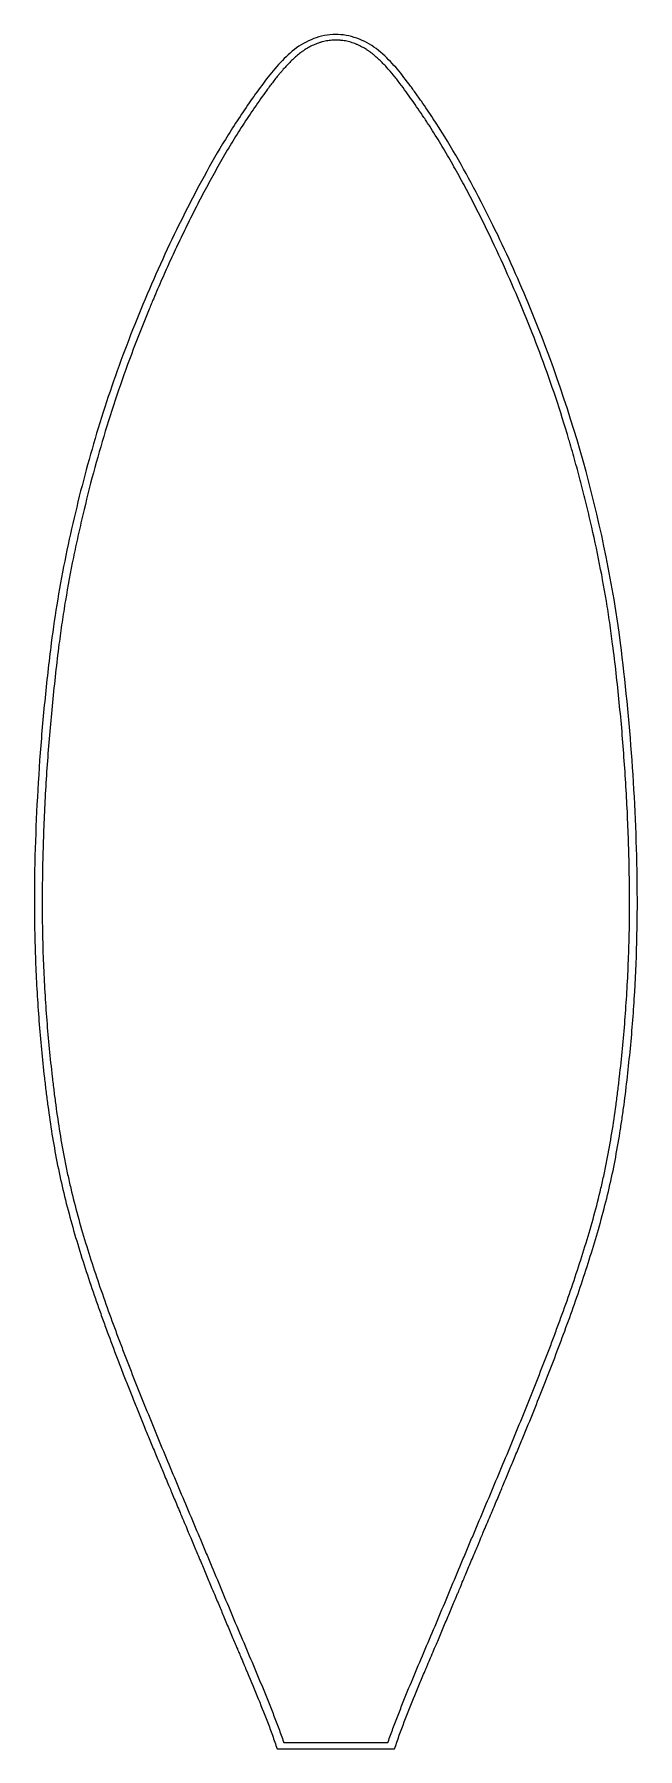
# Model space of a CAD drawing. Header units: inches. Extents: x 23 to 92, y -262 to -65.
import ezdxf

# ---------------------------------------------------------------- set-up
doc = ezdxf.new("R2010")
doc.units = ezdxf.units.IN
doc.header["$MEASUREMENT"] = 0

msp = doc.modelspace()

# ---------------------------------------------------------------- linework, layer by layer
at = {"color": 7, "linetype": 'Continuous', "lineweight": 25}
for p, q in [((51.54, -261.65), (63.51, -261.65)), ((50.77, -262.37), (64.27, -262.37))]:
    msp.add_line(p, q, dxfattribs=at)
for points, knots in [([(90.22, -135.4), (89.36, -128.68), (88.02, -122.24), (84.5, -109.17), (82.35, -102.94), (78.6, -93.88), (77.29, -90.94), (75.12, -86.49), (74.41, -85.08), (72.87, -82.16), (72.13, -80.8), (70.45, -77.91), (69.62, -76.56), (68.27, -74.51), (67.82, -73.84), (67.12, -72.84), (66.9, -72.54), (66.39, -71.82), (66.19, -71.54), (64.88, -69.8), (63.99, -68.69), (61.99, -66.96), (61.33, -66.54), (59.77, -65.83), (58.9, -65.58), (57.31, -65.48), (56.39, -65.53), (54.77, -66.02), (53.99, -66.39), (52.57, -67.33), (51.96, -67.91), (50.8, -69.09), (50.22, -69.78), (49.27, -70.98), (48.75, -71.7), (47.79, -73.03), (47.32, -73.71), (45.94, -75.77), (45.02, -77.22), (42.58, -81.34), (40.95, -84.41), (38.05, -90.32), (36.66, -93.39), (34.07, -99.6), (32.88, -102.72), (30.69, -109.08), (29.71, -112.32), (28.41, -117.11), (28, -118.73), (27.2, -122.08), (26.85, -123.65), (25.82, -128.73), (25.27, -131.99), (24.83, -135.4)], [0, 0, 0, 0, 0.125, 0.125, 0.25, 0.25, 0.3125, 0.3125, 0.34375, 0.34375, 0.375, 0.375, 0.40625, 0.40625, 0.421875, 0.421875, 0.429687, 0.429687, 0.4375, 0.4375, 0.46875, 0.46875, 0.484375, 0.484375, 0.5, 0.5, 0.515625, 0.515625, 0.53125, 0.53125, 0.546875, 0.546875, 0.5625, 0.5625, 0.578125, 0.578125, 0.59375, 0.59375, 0.625, 0.625, 0.6875, 0.6875, 0.75, 0.75, 0.8125, 0.8125, 0.875, 0.875, 0.90625, 0.90625, 0.9375, 0.9375, 1, 1, 1, 1]), ([(89.32, -135.52), (89.22, -134.69), (89.11, -133.87), (88.86, -132.23), (88.74, -131.41), (88.33, -128.96), (88.03, -127.33), (87.37, -124.09), (87.02, -122.48), (86.45, -120.07), (86.26, -119.27), (85.86, -117.67), (85.65, -116.87), (85.22, -115.28), (84.89, -114.08), (84.55, -112.89), (84.38, -112.3), (84.32, -112.1), (84.2, -111.71), (84.14, -111.51), (83.61, -109.73), (83.11, -108.17), (82.06, -105.07), (81.51, -103.54), (80.37, -100.5), (79.77, -98.99), (78.55, -96), (77.91, -94.52), (76.61, -91.58), (75.93, -90.12), (74.89, -87.95), (74.54, -87.23), (73.82, -85.8), (73.46, -85.09), (72.72, -83.67), (72.34, -82.96), (71.58, -81.56), (71.19, -80.86), (70.4, -79.47), (69.99, -78.78), (69.37, -77.75), (69.16, -77.41), (68.74, -76.73), (68.52, -76.39), (68.2, -75.88), (68.09, -75.72), (67.87, -75.38), (67.76, -75.21), (67.42, -74.71), (67.2, -74.38), (66.75, -73.72), (66.52, -73.39), (66.06, -72.73), (65.83, -72.41), (65.36, -71.76), (65.12, -71.44), (64.76, -70.96), (64.63, -70.8), (64.39, -70.49), (64.26, -70.33), (63.88, -69.87), (63.62, -69.57), (63.08, -68.97), (62.8, -68.68), (62.36, -68.26), (62.21, -68.13), (61.98, -67.92), (61.9, -67.86), (61.74, -67.73), (61.66, -67.66), (61.5, -67.54), (61.41, -67.48), (61.25, -67.36), (61.16, -67.3), (60.9, -67.14), (60.72, -67.04), (60.36, -66.85), (60.17, -66.76), (59.94, -66.65), (59.89, -66.63), (59.79, -66.59), (59.74, -66.57), (59.6, -66.52), (59.5, -66.48), (59.3, -66.42), (59.2, -66.38), (59, -66.33), (58.9, -66.3), (58.7, -66.26), (58.6, -66.24), (58.39, -66.21), (58.28, -66.2), (58.13, -66.18), (58.07, -66.18), (57.97, -66.17), (57.92, -66.17), (57.76, -66.16), (57.65, -66.16), (57.44, -66.16), (57.34, -66.16), (57.13, -66.17), (57.02, -66.17), (56.81, -66.19), (56.71, -66.2), (56.5, -66.23), (56.4, -66.25), (56.19, -66.29), (56.09, -66.32), (55.94, -66.36), (55.89, -66.37), (55.79, -66.4), (55.74, -66.42), (55.49, -66.5), (55.29, -66.58), (54.9, -66.74), (54.71, -66.83), (54.35, -67.03), (54.16, -67.13), (53.94, -67.27), (53.9, -67.3), (53.81, -67.36), (53.77, -67.39), (53.64, -67.47), (53.56, -67.54), (53.31, -67.72), (53.15, -67.85), (52.84, -68.12), (52.69, -68.26), (52.25, -68.69), (51.97, -68.98), (51.55, -69.43), (51.42, -69.58), (51.22, -69.82), (51.15, -69.89), (51.02, -70.05), (50.96, -70.13), (50.76, -70.37), (50.63, -70.53), (50.38, -70.85), (50.26, -71.01), (49.89, -71.49), (49.65, -71.82), (49.17, -72.48), (48.94, -72.81), (48.23, -73.81), (47.78, -74.48), (46.88, -75.84), (46.44, -76.52), (45.79, -77.57), (45.58, -77.91), (45.16, -78.61), (44.95, -78.97), (44.33, -80.03), (43.93, -80.74), (43.14, -82.17), (42.75, -82.89), (41.98, -84.33), (41.61, -85.06), (40.87, -86.52), (40.5, -87.26), (39.78, -88.74), (39.43, -89.48), (38.73, -90.97), (38.39, -91.72), (37.71, -93.23), (37.38, -93.98), (36.88, -95.12), (36.72, -95.5), (36.48, -96.08), (36.4, -96.27), (36.24, -96.65), (36.16, -96.84), (34.81, -100.1), (33.64, -103.2), (32.03, -107.9), (31.52, -109.48), (30.56, -112.65), (30.1, -114.24), (29.24, -117.45), (28.84, -119.06), (28.26, -121.49), (28.08, -122.3), (27.72, -123.93), (27.54, -124.75), (27.04, -127.21), (26.74, -128.85), (26.32, -131.34), (26.19, -132.17), (25.95, -133.84), (25.83, -134.68), (25.72, -135.52)], [0, 0, 0, 0, 0.015625, 0.015625, 0.03125, 0.03125, 0.0625, 0.0625, 0.09375, 0.09375, 0.109375, 0.109375, 0.125, 0.125, 0.140625, 0.148438, 0.148438, 0.152344, 0.152344, 0.15625, 0.15625, 0.1875, 0.1875, 0.21875, 0.21875, 0.25, 0.25, 0.28125, 0.28125, 0.3125, 0.3125, 0.328125, 0.328125, 0.34375, 0.34375, 0.359375, 0.359375, 0.375, 0.375, 0.390625, 0.390625, 0.398438, 0.398438, 0.40625, 0.40625, 0.410156, 0.410156, 0.414063, 0.414063, 0.421875, 0.421875, 0.429688, 0.429688, 0.4375, 0.4375, 0.445313, 0.445313, 0.449219, 0.449219, 0.453125, 0.453125, 0.460938, 0.460938, 0.46875, 0.46875, 0.472656, 0.472656, 0.474609, 0.474609, 0.476563, 0.476563, 0.478516, 0.478516, 0.480469, 0.480469, 0.484375, 0.484375, 0.488281, 0.488281, 0.489258, 0.489258, 0.490234, 0.490234, 0.492188, 0.492188, 0.494141, 0.494141, 0.496094, 0.496094, 0.498047, 0.498047, 0.5, 0.5, 0.500977, 0.500977, 0.501953, 0.501953, 0.503906, 0.503906, 0.505859, 0.505859, 0.507813, 0.507813, 0.509766, 0.509766, 0.511719, 0.511719, 0.513672, 0.513672, 0.514648, 0.514648, 0.515625, 0.515625, 0.519531, 0.519531, 0.523438, 0.523438, 0.527344, 0.527344, 0.52832, 0.52832, 0.529297, 0.529297, 0.53125, 0.53125, 0.535156, 0.535156, 0.539063, 0.539063, 0.546875, 0.546875, 0.550781, 0.550781, 0.552734, 0.552734, 0.554688, 0.554688, 0.558594, 0.558594, 0.5625, 0.5625, 0.570313, 0.570313, 0.578125, 0.578125, 0.59375, 0.59375, 0.609375, 0.609375, 0.617188, 0.617188, 0.625, 0.625, 0.640625, 0.640625, 0.65625, 0.65625, 0.671875, 0.671875, 0.6875, 0.6875, 0.703125, 0.703125, 0.71875, 0.71875, 0.734375, 0.734375, 0.742188, 0.742188, 0.746094, 0.746094, 0.75, 0.75, 0.8125, 0.8125, 0.84375, 0.84375, 0.875, 0.875, 0.90625, 0.90625, 0.921875, 0.921875, 0.9375, 0.9375, 0.96875, 0.96875, 0.984375, 0.984375, 1, 1, 1, 1]), ([(24.83, -135.4), (24.55, -137.59), (24.3, -139.87), (23.85, -144.36), (23.66, -146.59), (23.18, -153.37), (22.98, -157.87), (22.91, -162.35)], [0, 0, 0, 0, 0.25, 0.25, 0.5, 0.5, 1, 1, 1, 1]), ([(25.72, -135.52), (25.58, -136.63), (25.45, -137.74), (25.2, -139.98), (25.08, -141.09), (24.86, -143.33), (24.75, -144.44), (24.56, -146.68), (24.47, -147.8), (24.23, -151.15), (24.1, -153.39), (23.91, -157.88), (23.84, -160.12), (23.81, -162.37)], [0, 0, 0, 0, 0.125, 0.125, 0.25, 0.25, 0.375, 0.375, 0.5, 0.5, 0.75, 0.75, 1, 1, 1, 1]), ([(91.24, -162.37), (91.21, -160.12), (91.14, -157.88), (90.95, -153.39), (90.82, -151.15), (90.57, -147.8), (90.49, -146.68), (90.3, -144.44), (90.19, -143.33), (89.97, -141.09), (89.85, -139.98), (89.6, -137.74), (89.47, -136.63), (89.32, -135.52)], [0, 0, 0, 0, 0.25, 0.25, 0.5, 0.5, 0.625, 0.625, 0.75, 0.75, 0.875, 0.875, 1, 1, 1, 1]), ([(92.14, -162.35), (92.07, -157.88), (91.87, -153.33), (91.23, -144.37), (90.78, -139.77), (90.22, -135.4)], [0, 0, 0, 0, 0.5, 0.5, 1, 1, 1, 1]), ([(22.91, -162.35), (22.88, -164.58), (22.89, -166.73), (22.98, -171.15), (23.07, -173.37), (23.32, -177.68), (23.5, -179.91), (23.81, -183.14), (23.91, -184.17), (24.11, -185.88), (24.17, -186.43), (24.31, -187.51), (24.37, -187.99), (24.74, -190.79), (25.06, -192.82), (25.7, -196.06), (25.93, -197.13), (26.41, -199.18), (26.7, -200.3), (27.52, -203.34), (28.19, -205.54), (29.19, -208.58), (29.55, -209.67), (30.08, -211.18), (30.26, -211.69), (30.62, -212.72), (30.83, -213.29), (31.35, -214.73), (31.91, -216.22), (32.51, -217.78), (32.91, -218.84), (33.14, -219.43), (33.53, -220.41), (33.73, -220.91), (34.13, -221.93), (34.36, -222.49), (34.74, -223.46), (34.95, -223.96), (35.36, -224.97), (35.59, -225.55), (35.98, -226.5), (36.18, -226.99), (36.6, -228), (36.85, -228.6), (37.23, -229.52), (37.53, -230.24), (37.86, -231.02), (38.08, -231.55), (38.22, -231.88), (38.48, -232.5), (38.77, -233.19), (39.16, -234.12), (39.33, -234.54), (39.45, -234.82), (39.55, -235.04), (39.7, -235.41), (39.94, -235.98), (40.35, -236.95), (40.53, -237.38), (40.68, -237.73), (40.77, -237.95), (40.79, -238), (41.09, -238.7), (41.29, -239.17), (41.59, -239.89), (41.69, -240.13), (41.9, -240.64), (42.03, -240.95), (42.3, -241.59), (42.54, -242.17), (42.96, -243.18), (43.14, -243.6), (43.63, -244.76), (43.97, -245.58), (44.27, -246.3), (44.47, -246.77), (44.54, -246.95), (44.87, -247.72), (45.08, -248.23), (45.51, -249.24), (45.74, -249.79), (45.97, -250.33), (46.04, -250.51), (46.13, -250.7), (46.18, -250.84), (46.24, -250.97), (46.25, -250.99), (46.28, -251.06), (46.39, -251.32), (46.5, -251.57), (46.7, -252.04), (46.88, -252.47), (47.03, -252.82), (47.12, -253.04), (47.14, -253.1), (47.67, -254.34), (48.03, -255.19), (48.89, -257.31), (49.26, -258.23), (49.87, -259.82), (50.04, -260.28), (50.43, -261.36), (50.61, -261.88), (50.77, -262.37)], [0, 0, 0, 0, 0.0625, 0.0625, 0.125, 0.125, 0.1875, 0.1875, 0.21875, 0.21875, 0.234375, 0.234375, 0.25, 0.25, 0.3125, 0.3125, 0.34375, 0.34375, 0.375, 0.375, 0.4375, 0.4375, 0.46875, 0.46875, 0.484375, 0.484375, 0.5, 0.5, 0.53125, 0.546875, 0.546875, 0.5625, 0.5625, 0.578125, 0.578125, 0.59375, 0.59375, 0.609375, 0.609375, 0.625, 0.625, 0.640625, 0.640625, 0.65625, 0.65625, 0.671875, 0.679687, 0.679687, 0.6875, 0.6875, 0.703125, 0.710937, 0.714844, 0.714844, 0.71875, 0.71875, 0.734375, 0.734375, 0.742187, 0.746094, 0.746094, 0.75, 0.75, 0.765625, 0.765625, 0.773437, 0.773437, 0.78125, 0.78125, 0.796875, 0.796875, 0.8125, 0.8125, 0.828125, 0.835937, 0.835937, 0.84375, 0.84375, 0.859375, 0.859375, 0.875, 0.875, 0.878906, 0.880859, 0.880859, 0.882812, 0.882812, 0.886719, 0.886719, 0.890625, 0.890625, 0.898437, 0.902344, 0.902344, 0.90625, 0.90625, 0.9375, 0.9375, 0.96875, 0.96875, 0.984375, 0.984375, 1, 1, 1, 1]), ([(23.81, -162.37), (23.78, -164.57), (23.78, -166.76), (23.85, -170.04), (23.88, -171.13), (23.97, -173.31), (24.03, -174.4), (24.22, -177.65), (24.39, -179.82), (24.7, -183.05), (24.82, -184.13), (25, -185.74), (25.07, -186.28), (25.2, -187.36), (25.27, -187.89), (25.63, -190.57), (25.97, -192.71), (26.49, -195.36), (26.6, -195.89), (26.83, -196.95), (26.95, -197.48), (27.32, -199.06), (27.59, -200.11), (28.45, -203.25), (29.09, -205.33), (30.12, -208.45), (30.47, -209.49), (31.2, -211.56), (31.57, -212.59), (32.14, -214.14), (32.33, -214.65), (32.71, -215.68), (32.91, -216.2), (33.5, -217.74), (33.89, -218.77), (35.1, -221.83), (35.93, -223.87), (37.6, -227.94), (38.44, -229.96), (40.14, -234.01), (41, -236.03), (42.06, -238.56), (42.27, -239.06), (42.7, -240.07), (42.91, -240.58), (43.54, -242.09), (43.97, -243.11), (44.81, -245.13), (45.23, -246.14), (46.08, -248.16), (46.51, -249.17), (47.36, -251.18), (47.79, -252.19), (48.64, -254.2), (49.06, -255.21), (49.68, -256.73), (49.88, -257.24), (50.28, -258.26), (50.48, -258.77), (50.87, -259.79), (51.06, -260.3), (51.34, -261.07), (51.43, -261.33), (51.52, -261.61), (51.53, -261.63), (51.54, -261.65)], [0, 0, 0, 0, 0.0625, 0.0625, 0.09375, 0.09375, 0.125, 0.125, 0.1875, 0.1875, 0.21875, 0.21875, 0.234375, 0.234375, 0.25, 0.25, 0.3125, 0.3125, 0.328125, 0.328125, 0.34375, 0.34375, 0.375, 0.375, 0.4375, 0.4375, 0.46875, 0.46875, 0.5, 0.5, 0.515625, 0.515625, 0.53125, 0.53125, 0.5625, 0.5625, 0.625, 0.625, 0.6875, 0.6875, 0.75, 0.75, 0.765625, 0.765625, 0.78125, 0.78125, 0.8125, 0.8125, 0.84375, 0.84375, 0.875, 0.875, 0.90625, 0.90625, 0.9375, 0.9375, 0.953125, 0.953125, 0.96875, 0.96875, 0.984375, 0.984375, 0.9921875, 0.9921875, 0.9928172, 0.9928172, 0.9928172, 0.9928172]), ([(63.51, -261.65), (63.52, -261.63), (63.53, -261.61), (63.62, -261.33), (63.71, -261.07), (63.99, -260.3), (64.18, -259.79), (64.57, -258.77), (64.77, -258.26), (65.17, -257.24), (65.37, -256.73), (65.99, -255.21), (66.41, -254.2), (67.26, -252.19), (67.69, -251.18), (68.54, -249.17), (68.97, -248.16), (69.82, -246.14), (70.24, -245.13), (71.08, -243.11), (71.51, -242.09), (72.14, -240.58), (72.35, -240.07), (72.78, -239.06), (72.99, -238.56), (74.05, -236.03), (74.91, -234.01), (76.61, -229.96), (77.45, -227.94), (79.12, -223.87), (79.95, -221.83), (81.15, -218.77), (81.55, -217.74), (82.14, -216.2), (82.34, -215.68), (82.72, -214.65), (82.91, -214.14), (83.48, -212.59), (83.85, -211.56), (84.58, -209.49), (84.93, -208.45), (85.95, -205.33), (86.6, -203.25), (87.46, -200.11), (87.73, -199.06), (88.1, -197.48), (88.22, -196.95), (88.45, -195.89), (88.56, -195.36), (89.08, -192.71), (89.42, -190.57), (89.78, -187.89), (89.85, -187.36), (89.98, -186.28), (90.05, -185.74), (90.23, -184.13), (90.35, -183.05), (90.66, -179.82), (90.83, -177.65), (91.02, -174.4), (91.08, -173.31), (91.16, -171.13), (91.2, -170.04), (91.27, -166.76), (91.27, -164.57), (91.24, -162.37)], [0.0071828, 0.0071828, 0.0071828, 0.0071828, 0.0078125, 0.0078125, 0.015625, 0.015625, 0.03125, 0.03125, 0.046875, 0.046875, 0.0625, 0.0625, 0.09375, 0.09375, 0.125, 0.125, 0.15625, 0.15625, 0.1875, 0.1875, 0.21875, 0.21875, 0.234375, 0.234375, 0.25, 0.25, 0.3125, 0.3125, 0.375, 0.375, 0.4375, 0.4375, 0.46875, 0.46875, 0.484375, 0.484375, 0.5, 0.5, 0.53125, 0.53125, 0.5625, 0.5625, 0.625, 0.625, 0.65625, 0.65625, 0.671875, 0.671875, 0.6875, 0.6875, 0.75, 0.75, 0.765625, 0.765625, 0.78125, 0.78125, 0.8125, 0.8125, 0.875, 0.875, 0.90625, 0.90625, 0.9375, 0.9375, 1, 1, 1, 1]), ([(64.27, -262.37), (64.6, -261.38), (65.01, -260.26), (65.76, -258.31), (66.21, -257.19), (66.69, -256), (66.79, -255.76), (67, -255.25), (67.13, -254.95), (67.32, -254.5), (67.42, -254.26), (67.63, -253.75), (67.76, -253.44), (67.91, -253.1), (67.96, -252.98), (68.06, -252.73), (68.14, -252.55), (68.26, -252.26), (68.36, -252.03), (68.64, -251.37), (68.76, -251.08), (68.98, -250.57), (69.04, -250.43), (69.35, -249.7), (69.56, -249.2), (69.98, -248.19), (70.22, -247.63), (70.51, -246.93), (70.62, -246.69), (70.83, -246.18), (70.96, -245.86), (71.14, -245.44), (71.29, -245.09), (71.48, -244.63), (71.57, -244.42), (71.63, -244.28), (71.64, -244.25), (71.88, -243.66), (72.11, -243.12), (72.25, -242.77), (72.29, -242.69), (72.31, -242.64), (72.29, -242.69), (72.44, -242.33), (72.55, -242.06), (72.77, -241.55), (72.85, -241.36), (73.18, -240.57), (73.4, -240.03), (73.69, -239.36), (73.84, -239), (74, -238.61), (74.11, -238.34), (74.19, -238.15), (74.38, -237.72), (74.58, -237.24), (75.01, -236.2), (75.2, -235.76), (75.35, -235.41), (75.43, -235.2), (75.44, -235.18), (75.76, -234.44), (76.1, -233.62), (76.41, -232.89), (76.6, -232.43), (76.67, -232.27), (77.01, -231.45), (77.23, -230.92), (77.66, -229.91), (77.83, -229.49), (78.27, -228.42), (78.49, -227.9), (78.91, -226.88), (79.09, -226.44), (80.18, -223.79), (80.94, -221.9), (82.17, -218.74), (82.56, -217.75), (83.36, -215.63), (83.71, -214.68), (84.49, -212.56), (84.84, -211.58), (85.57, -209.46), (85.9, -208.49), (86.95, -205.24), (87.54, -203.3), (88.42, -200.06), (88.67, -199.05), (89.17, -196.92), (89.4, -195.84), (89.79, -193.79), (89.99, -192.64), (90.24, -191.11), (90.32, -190.58), (90.47, -189.51), (90.56, -188.92), (90.76, -187.39), (90.9, -186.27), (91.14, -184.1), (91.25, -183.05), (91.57, -179.77), (91.73, -177.63), (92.11, -171.13), (92.2, -166.8), (92.14, -162.35)], [0, 0, 0, 0, 0.03125, 0.03125, 0.0625, 0.0625, 0.070312, 0.070312, 0.078125, 0.078125, 0.085937, 0.085937, 0.09375, 0.09375, 0.097656, 0.097656, 0.101562, 0.101562, 0.109375, 0.109375, 0.117187, 0.117187, 0.125, 0.125, 0.140625, 0.140625, 0.15625, 0.15625, 0.164062, 0.164062, 0.171875, 0.171875, 0.179687, 0.183594, 0.185547, 0.185547, 0.1875, 0.1875, 0.195312, 0.199219, 0.201172, 0.201172, 0.203125, 0.203125, 0.210937, 0.210937, 0.21875, 0.21875, 0.234375, 0.234375, 0.242187, 0.246094, 0.246094, 0.25, 0.25, 0.265625, 0.265625, 0.273437, 0.277344, 0.277344, 0.28125, 0.28125, 0.296875, 0.304687, 0.304687, 0.3125, 0.3125, 0.328125, 0.328125, 0.34375, 0.34375, 0.359375, 0.359375, 0.375, 0.375, 0.4375, 0.4375, 0.46875, 0.46875, 0.5, 0.5, 0.53125, 0.53125, 0.5625, 0.5625, 0.625, 0.625, 0.65625, 0.65625, 0.6875, 0.6875, 0.71875, 0.71875, 0.734375, 0.734375, 0.75, 0.75, 0.78125, 0.78125, 0.8125, 0.8125, 0.875, 0.875, 1, 1, 1, 1])]:
    msp.add_open_spline(points, degree=3, knots=knots, dxfattribs=at)

doc.saveas('drawing.dxf')
